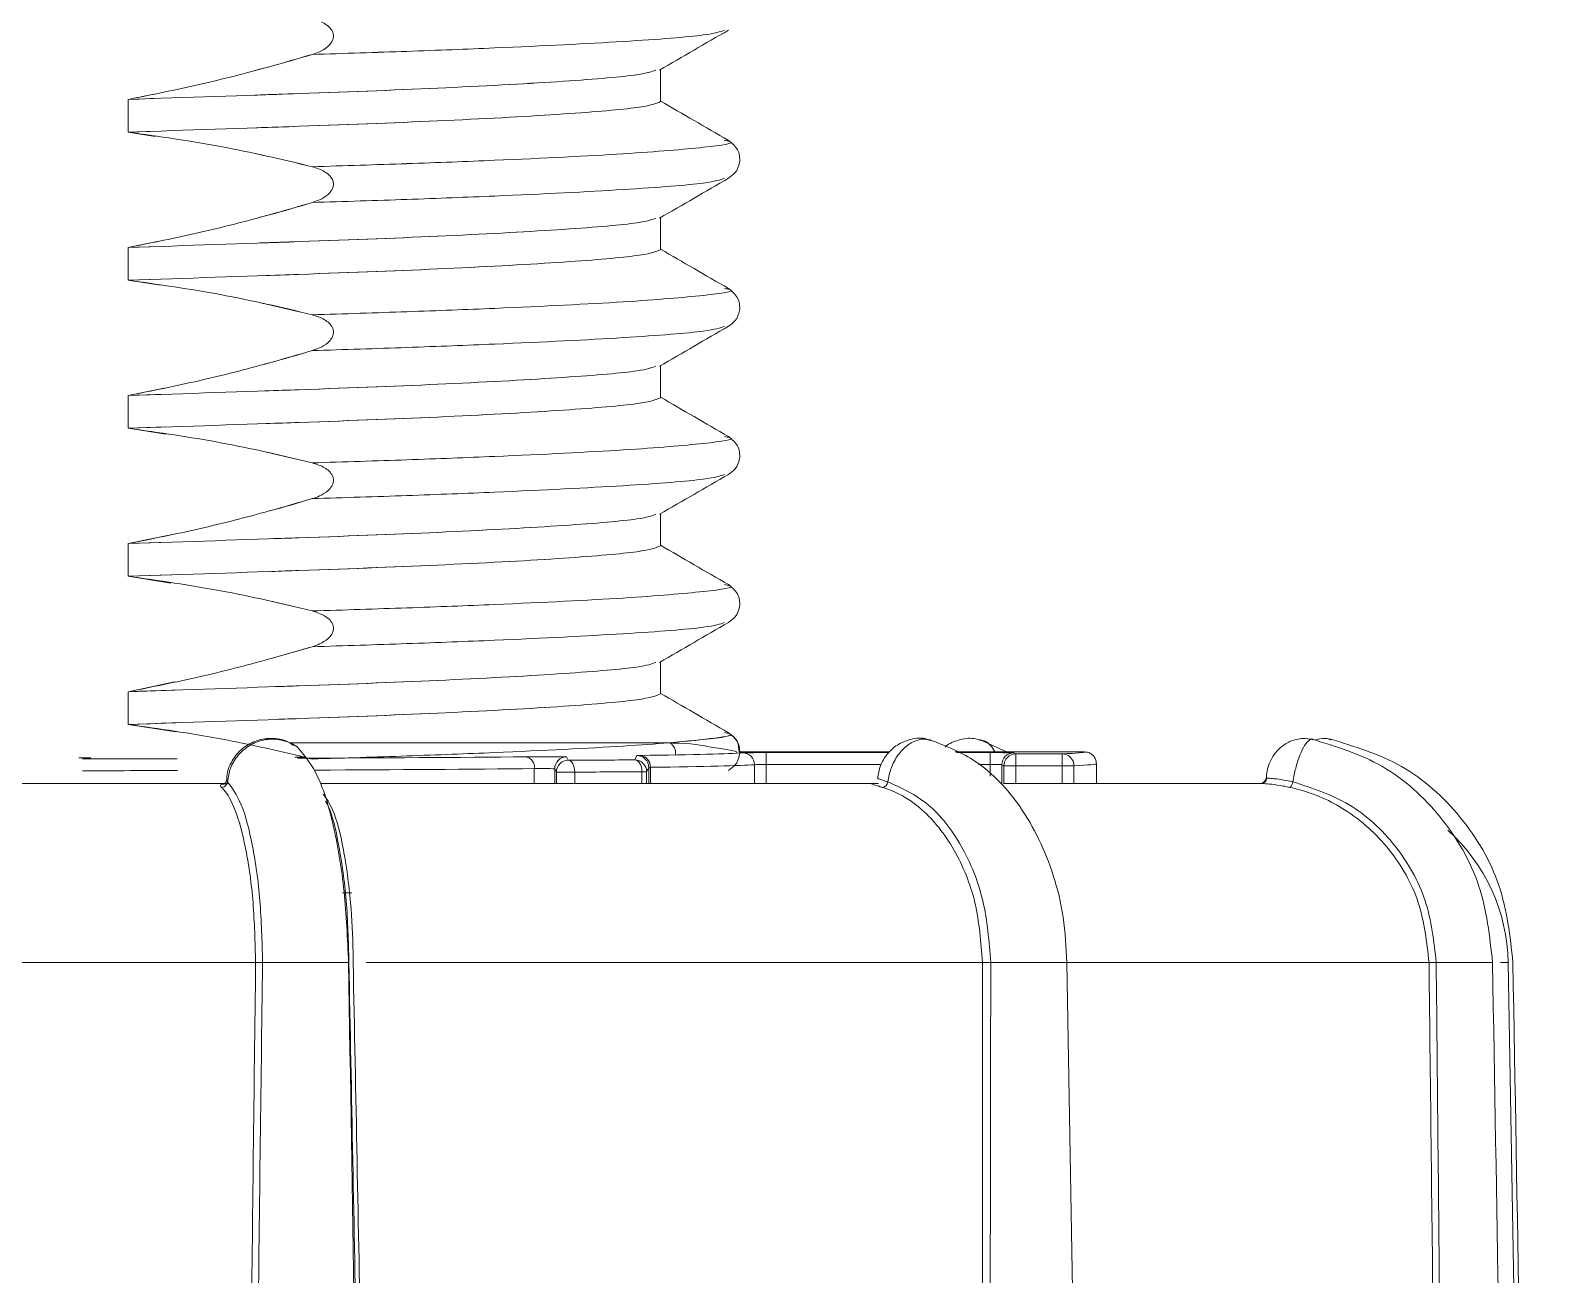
# Model space of a CAD drawing. Header units: inches. Extents: x 2.3 to 15.7, y 0.2 to 14.5.
# Drawn here: x 3.473 to 4.109, y 9.482 to 10.008 of the extents above; entities that cross this region are included whole.
import ezdxf

# ---------------------------------------------------------------- set-up
doc = ezdxf.new("R2010")
doc.units = ezdxf.units.IN
doc.header["$MEASUREMENT"] = 0
doc.layers.add('Object', color=4, linetype='Continuous')

msp = doc.modelspace()

# ---------------------------------------------------------------- linework, layer by layer
at = {"layer": 'Object', "color": 4, "linetype": 'Continuous', "lineweight": 15}
for p, q in [((3.738602, 9.977367), (3.738602, 9.990944)), ((3.738603, 9.977366), (3.738603, 9.990943)), ((3.524719, 9.980585), (3.513911, 9.978323)), ((3.51391, 9.978324), (3.51391, 9.96451)), ((3.513911, 9.978323), (3.524785, 9.978693)), ((3.513911, 9.964509), (3.513911, 9.978323)), ((3.513911, 9.978323), (3.513911, 9.964509)), ((3.513911, 9.964509), (3.525269, 9.964896)), ((3.513911, 9.964509), (3.525346, 9.96272)), ((3.738603, 9.914866), (3.738603, 9.928443)), ((3.738603, 9.914866), (3.738603, 9.928443)), ((3.526896, 9.918541), (3.513911, 9.915823)), ((3.513911, 9.915823), (3.526976, 9.916268)), ((3.513911, 9.902009), (3.513911, 9.915823)), ((3.513911, 9.915823), (3.513911, 9.902009)), ((3.513911, 9.902009), (3.52746, 9.90247)), ((3.513911, 9.902009), (3.527551, 9.899875)), ((3.738603, 9.852366), (3.738603, 9.865943)), ((3.738603, 9.852366), (3.738603, 9.865943)), ((3.529074, 9.856496), (3.513911, 9.853323)), ((3.513911, 9.853323), (3.529167, 9.853842)), ((3.513911, 9.839509), (3.513911, 9.853323)), ((3.513911, 9.853323), (3.513911, 9.839509)), ((3.513911, 9.839509), (3.529651, 9.840045)), ((3.513911, 9.839509), (3.529757, 9.83703)), ((3.572552, 9.829358), (3.591545, 9.824885)), ((3.738603, 9.789866), (3.738603, 9.803443)), ((3.738603, 9.789866), (3.738603, 9.803443)), ((3.531251, 9.794452), (3.513911, 9.790823)), ((3.513911, 9.790823), (3.531358, 9.791417)), ((3.513911, 9.777009), (3.513911, 9.790823)), ((3.513911, 9.790823), (3.513911, 9.777009)), ((3.513911, 9.777009), (3.531842, 9.777619)), ((3.513911, 9.777009), (3.531963, 9.774185)), ((3.574764, 9.766337), (3.591545, 9.762385)), ((3.591545, 9.747293), (3.575593, 9.742723)), ((3.738603, 9.727366), (3.738603, 9.740943)), ((3.738603, 9.727366), (3.738603, 9.740943)), ((3.533429, 9.732408), (3.513911, 9.728323)), ((3.513911, 9.728323), (3.533549, 9.728992)), ((3.513911, 9.714509), (3.513911, 9.728323)), ((3.513911, 9.728323), (3.513911, 9.714509)), ((3.513911, 9.714509), (3.534033, 9.715194)), ((3.513911, 9.714509), (3.534168, 9.71134)), ((3.884633, 9.702894), (3.873224, 9.708152)), ((3.698951, 9.70077), (3.699656, 9.699361)), ((3.727742, 9.699535), (3.728649, 9.70135)), ((3.771767, 9.702894), (3.835371, 9.702894)), ((3.783227, 9.702588), (3.783227, 9.697589)), ((3.783227, 9.702588), (3.835032, 9.702588)), ((3.862982, 9.702894), (3.917603, 9.702894)), ((3.863616, 9.702588), (3.877689, 9.702588)), ((3.877689, 9.702588), (3.877689, 9.697589)), ((3.887688, 9.702503), (3.888564, 9.702065)), ((3.888564, 9.702065), (3.908208, 9.702065)), ((3.888564, 9.702065), (3.888564, 9.697065)), ((3.908208, 9.702065), (3.908208, 9.697065)), ((3.685325, 9.689548), (3.685325, 9.69583)), ((3.694656, 9.694361), (3.693951, 9.69577)), ((3.693951, 9.69577), (3.693951, 9.689548)), ((3.702409, 9.694361), (3.694656, 9.694361)), ((3.694656, 9.689548), (3.694656, 9.694361)), ((3.702409, 9.694361), (3.702409, 9.689548)), ((3.732742, 9.694535), (3.730785, 9.694535)), ((3.730785, 9.689548), (3.730785, 9.694535)), ((3.733649, 9.69635), (3.732742, 9.694535)), ((3.732742, 9.694535), (3.732742, 9.689548)), ((3.733649, 9.689548), (3.733649, 9.69635)), ((3.734321, 9.696394), (3.734321, 9.689548)), ((3.778268, 9.689548), (3.778268, 9.697512)), ((3.783227, 9.697589), (3.783227, 9.689548)), ((3.831798, 9.697589), (3.783227, 9.697589)), ((3.877689, 9.697589), (3.872872, 9.697589)), ((3.877689, 9.692652), (3.877689, 9.697589)), ((3.883564, 9.697065), (3.882689, 9.697503)), ((3.882689, 9.697503), (3.882689, 9.689548)), ((3.888564, 9.697065), (3.883564, 9.697065)), ((3.883564, 9.689548), (3.883564, 9.697065)), ((3.908208, 9.697065), (3.888564, 9.697065)), ((3.888564, 9.697065), (3.888564, 9.689548)), ((3.913111, 9.697065), (3.908208, 9.697065)), ((3.908208, 9.689548), (3.908208, 9.697065)), ((3.913111, 9.697065), (3.913111, 9.689548)), ((3.922603, 9.689548), (3.922603, 9.697894)), ((3.922603, 9.694761), (3.922603, 9.689548)), ((3.280701, 9.689548), (3.554631, 9.689548)), ((3.595284, 9.689548), (3.828538, 9.689548)), ((3.830245, 9.691764), (3.83035, 9.691697)), ((3.883343, 9.689548), (3.992148, 9.689548)), ((3.992148, 9.689548), (3.991751, 9.689548)), ((3.567689, 9.61402), (3.265233, 9.61402)), ((3.874555, 9.61402), (3.614404, 9.61402)), ((4.063, 9.61402), (3.910248, 9.61402)), ((4.096421, 9.61402), (4.093248, 9.61402)), ((4.107818, 8.961071), (4.096421, 9.61402))]:
    msp.add_line(p, q, dxfattribs=at)
at = {"layer": 'Object', "color": 4, "linetype": 'Continuous', "lineweight": 15, "flags": 128}
for points in [[(3.582038, 9.706759), (3.618702, 9.706759), (3.663453, 9.706759), (3.701974, 9.706759), (3.712076, 9.706759), (3.742662, 9.706759), (3.742663, 9.706759), (3.742663, 9.706759)], [(3.699656, 9.699361), (3.70019, 9.699258), (3.700705, 9.69897), (3.701179, 9.698506), (3.701596, 9.697884), (3.701938, 9.697127), (3.702194, 9.696266), (3.702353, 9.695332), (3.702409, 9.694361)], [(3.727742, 9.699535), (3.728333, 9.699433), (3.728901, 9.699145), (3.729426, 9.698681), (3.729886, 9.698059), (3.730265, 9.697302), (3.730547, 9.696441), (3.730723, 9.695507), (3.730785, 9.694535)], [(3.921082, 8.987216), (3.915813, 9.289083), (3.910141, 9.61402)]]:
    msp.add_lwpolyline(points, dxfattribs=at)
at = {"layer": 'Object', "color": 3}
msp.add_arc((1.824531, 10.516286), 1.674493, 322.541115, 358.90703, dxfattribs=at)
at = {"layer": 'Object', "color": 4, "linetype": 'Continuous', "lineweight": 15}
for centre, radius, start, end in [((3.739733, 9.70247), 0.005194, 352.327358, 55.667858), ((3.680845, 9.696395), 0.004516, 352.805203, 79.093892), ((3.698952, 9.69577), 0.005, 90.004281, 179.994038), ((3.699656, 9.69436), 0.005, 90.004281, 179.994038), ((3.727742, 9.694535), 0.005, 0.002618, 89.999063), ((3.728649, 9.69635), 0.005, 0.002618, 89.999063), ((3.729604, 9.696684), 0.004725, 356.4771, 85.294694), ((3.773281, 9.697526), 0.004986, 359.845161, 89.689077), ((3.887689, 9.697502), 0.005, 90.011782, 179.994941), ((3.888565, 9.697064), 0.005001, 90.014648, 179.992075), ((3.908149, 9.697103), 0.004962, 359.563225, 89.318405), ((3.553233, 9.690509), 0.002585, 271.079717, 355.443897), ((3.831892, 9.690489), 0.002606, 280.142543, 355.9166), ((3.991707, 9.692048), 0.0025, 270.060913, 356.232648), ((3.992121, 9.692012), 0.002464, 270.618955, 355.280832), ((4.002232, 9.690434), 0.003257, 309.594518, 357.705619), ((4.019563, 9.612678), 0.07687, 1, 48.057028), ((3.568102, 9.685712), 0.071694, 269.669771, 272.011186), ((3.874211, 9.780054), 0.166034, 270.118641, 271.30899)]:
    msp.add_arc(centre, radius, start, end, dxfattribs=at)
for centre, major_axis, ratio, start_param, end_param in [((3.432603, 9.702894), (0.295, 0), 0.0087269, 4.9189393, 4.9362889), ((3.432603, 9.702894), (0.3435, 0), 0.0087269, 4.8938255, 5.0137648), ((3.432603, 9.702894), (0.295, 0), 0.0087269, 5.2521333, 5.2693165), ((3.432603, 9.702894), (0.3435, 0), 0.0087269, 5.1733272, 5.5236738), ((3.688951, 9.70077), (0.01, 0), 0.0087269, 0.0043633, 2.3820812), ((3.432603, 9.702894), (0.485, 0), 0.0087269, 5.2955015, 5.3666012), ((3.738649, 9.70135), (0.01, 0), 0.0087269, 2.6174657, 3.1372293), ((3.432603, 9.702894), (0.3435, 0), 0.0087269, 5.7590584, 6.1555405), ((3.783227, 9.702501), (0.01, 0), 0.0087269, 1.5707963, 3.0139479), ((3.877689, 9.702501), (0.01, 0), 0.0087269, 0.0174533, 1.5707963), ((3.432603, 9.702894), (0.485, 0), 0.0087269, 6.0860343, 6.2832753), ((3.432603, 9.697894), (0.3485, 0), 0.0086017, 4.8912221, 5.0098351), ((3.432603, 9.697894), (0.3485, 0), 0.0086017, 5.1899846, 5.5236738), ((3.688951, 9.69577), (0.005, 0), 0.0174537, 0.0043633, 2.3820812), ((3.432603, 9.697894), (0.49, 0), 0.0086378, 5.2955015, 5.3666012), ((3.738649, 9.69635), (0.005, 0), 0.0174537, 2.6174657, 3.1372293), ((3.432603, 9.697894), (0.3485, 0), 0.0086017, 5.7590584, 6.1555405), ((3.783227, 9.697501), (0.005, 0), 0.0174537, 1.5707963, 3.0139479), ((3.877689, 9.697501), (0.005, 0), 0.0174537, 0.0174533, 1.5707963), ((3.432603, 9.697894), (0.49, 0), 0.0086378, 6.0860343, 6.2831853), ((3.432603, 9.647894), (0.55, 0), 0.0086475, 5.0299307, 5.0375159)]:
    msp.add_ellipse(centre, major_axis=major_axis, ratio=ratio, start_param=start_param, end_param=end_param, dxfattribs=at)
for points, knots in [([(3.591544, 10.012386), (3.593371, 10.011824), (3.595958, 10.011029), (3.598778, 10.00895), (3.600093, 10.007266), (3.600605, 10.005495), (3.600481, 10.003961), (3.599754, 10.00227), (3.59791, 10.000195), (3.594988, 9.998453), (3.592592, 9.997646), (3.591544, 9.997294)], [0, 0, 0, 0, 0.2273193, 0.3218047, 0.4171655, 0.4780342, 0.5390802, 0.5981267, 0.6963129, 0.867201, 1, 1, 1, 1]), ([(3.591545, 10.012385), (3.593372, 10.011823), (3.595959, 10.011028), (3.598779, 10.008949), (3.600094, 10.007265), (3.600606, 10.005494), (3.600482, 10.003961), (3.599755, 10.002269), (3.597911, 10.000194), (3.594989, 9.998452), (3.592593, 9.997646), (3.591545, 9.997293)], [0, 0, 0, 0, 0.2273183, 0.3218091, 0.41716, 0.4780342, 0.5390743, 0.5981259, 0.6963136, 0.8672016, 1, 1, 1, 1]), ([(3.765606, 10.007511), (3.763738, 10.006855), (3.759485, 10.005363), (3.725857, 10.002764), (3.679515, 10.000415), (3.632685, 9.998596), (3.605128, 9.997724), (3.591544, 9.997294)], [0, 0, 0, 0, 0.2027508, 0.4617392, 0.7207278, 0.862334, 1, 1, 1, 1]), ([(3.591545, 9.997293), (3.605129, 9.997723), (3.632686, 9.998595), (3.679516, 10.000415), (3.725858, 10.002763), (3.759486, 10.005363), (3.763739, 10.006855), (3.765607, 10.00751)], [0, 0, 0, 0, 0.137666, 0.2792722, 0.5382608, 0.7972493, 1, 1, 1, 1]), ([(3.738174, 9.990697), (3.743029, 9.993504), (3.752739, 9.999117), (3.762449, 10.00473), (3.767304, 10.007536)], [0, 0, 0, 0, 0.49997751, 1, 1, 1, 1]), ([(3.738175, 9.990696), (3.74303, 9.993503), (3.75274, 9.999116), (3.76245, 10.004729), (3.767305, 10.007536)], [0, 0, 0, 0, 0.4999798, 1, 1, 1, 1]), ([(3.591544, 9.997294), (3.585533, 9.995545), (3.569741, 9.990952), (3.543914, 9.984321), (3.523917, 9.980324), (3.51391, 9.978324)], [0, 0, 0, 0, 0.2349028, 0.6171223, 1, 1, 1, 1]), ([(3.591545, 9.997293), (3.585545, 9.995502), (3.577372, 9.993062), (3.569098, 9.990995), (3.566899, 9.990445)], [0, 0, 0, 0, 0.7341372, 1, 1, 1, 1]), ([(3.736554, 9.990679), (3.734869, 9.990035), (3.730995, 9.988553), (3.700376, 9.985972), (3.651229, 9.983216), (3.587835, 9.980787), (3.538547, 9.979145), (3.51391, 9.978324)], [0, 0, 0, 0, 0.1639951, 0.3771491, 0.5903029, 0.7952029, 1, 1, 1, 1]), ([(3.56726, 9.980139), (3.573553, 9.980351), (3.604135, 9.981383), (3.650881, 9.983213), (3.700472, 9.985972), (3.730978, 9.988552), (3.734865, 9.990034), (3.736555, 9.990678)], [0, 0, 0, 0, 0.0625786, 0.304124, 0.5553994, 0.8066751, 1, 1, 1, 1]), ([(3.738602, 9.977367), (3.736637, 9.97656), (3.732637, 9.974916), (3.70052, 9.97216), (3.651192, 9.969401), (3.587844, 9.966973), (3.53855, 9.965331), (3.51391, 9.96451)], [0, 0, 0, 0, 0.1975998, 0.4021857, 0.6067714, 0.8034351, 1, 1, 1, 1]), ([(3.738603, 9.977366), (3.736638, 9.976559), (3.732638, 9.974916), (3.700521, 9.972159), (3.651193, 9.969401), (3.587845, 9.966972), (3.538551, 9.96533), (3.513911, 9.964509)], [0, 0, 0, 0, 0.1975998, 0.4021857, 0.6067714, 0.8034351, 1, 1, 1, 1]), ([(3.567745, 9.966342), (3.573873, 9.966548), (3.604286, 9.967574), (3.650837, 9.969399), (3.700617, 9.972159), (3.732615, 9.974916), (3.73663, 9.976559), (3.738603, 9.977366)], [0, 0, 0, 0, 0.0581773, 0.2887153, 0.5285398, 0.7683647, 1, 1, 1, 1]), ([(3.767314, 9.961006), (3.762458, 9.963813), (3.752887, 9.969345), (3.743317, 9.974878), (3.738602, 9.977604)], [0, 0, 0, 0, 0.5073275, 1, 1, 1, 1]), ([(3.767315, 9.961005), (3.762459, 9.963812), (3.752889, 9.969344), (3.743318, 9.974877), (3.738603, 9.977603)], [0, 0, 0, 0, 0.5073317, 1, 1, 1, 1]), ([(3.767315, 9.961005), (3.762459, 9.963812), (3.752889, 9.969344), (3.743318, 9.974877), (3.738603, 9.977603)], [0, 0, 0, 0, 0.5073319, 1, 1, 1, 1]), ([(3.51391, 9.96451), (3.52693, 9.96266), (3.546484, 9.959882), (3.572292, 9.95453), (3.585125, 9.951434), (3.591544, 9.949886)], [0, 0, 0, 0, 0.498967, 0.7493785, 1, 1, 1, 1]), ([(3.513911, 9.964509), (3.526931, 9.962659), (3.546485, 9.959881), (3.572293, 9.954529), (3.585126, 9.951433), (3.591545, 9.949885)], [0, 0, 0, 0, 0.498967, 0.7493785, 1, 1, 1, 1]), ([(3.591545, 9.949885), (3.605135, 9.950315), (3.632705, 9.951187), (3.679409, 9.953007), (3.726647, 9.955354), (3.758851, 9.958126), (3.771394, 9.959899), (3.766418, 9.960876), (3.765634, 9.961031)], [0, 0, 0, 0, 0.1258153, 0.2552317, 0.4919257, 0.7286197, 0.957234, 1, 1, 1, 1]), ([(3.765634, 9.96103), (3.766418, 9.960876), (3.771394, 9.959899), (3.758851, 9.958126), (3.726647, 9.955355), (3.679409, 9.953006), (3.632705, 9.951187), (3.605135, 9.950315), (3.591545, 9.949885)], [0, 0, 0, 0, 0.042766, 0.2713804, 0.5080743, 0.7447683, 0.8741847, 1, 1, 1, 1]), ([(3.767314, 9.945041), (3.768301, 9.945741), (3.770418, 9.947243), (3.7725, 9.951771), (3.771577, 9.957607), (3.768757, 9.959855), (3.767316, 9.961005)], [0, 0, 0, 0, 0.21116185, 0.45282188, 0.72025096, 1, 1, 1, 1]), ([(3.767314, 9.945041), (3.768301, 9.945741), (3.770418, 9.947243), (3.7725, 9.951771), (3.771577, 9.957607), (3.768757, 9.959855), (3.767316, 9.961004)], [0, 0, 0, 0, 0.2111633, 0.4528235, 0.7202529, 1, 1, 1, 1]), ([(3.568133, 9.955276), (3.56951, 9.954996), (3.577359, 9.953403), (3.585134, 9.951475), (3.591545, 9.949885)], [0, 0, 0, 0, 0.1754973, 1, 1, 1, 1]), ([(3.591545, 9.949885), (3.593372, 9.949323), (3.595959, 9.948528), (3.598779, 9.946449), (3.600094, 9.944765), (3.600606, 9.942994), (3.600482, 9.941461), (3.599755, 9.939769), (3.597911, 9.937695), (3.594989, 9.935952), (3.592593, 9.935146), (3.591545, 9.934793)], [0, 0, 0, 0, 0.2273167, 0.3218077, 0.4171588, 0.478033, 0.5390733, 0.598125, 0.6963129, 0.8672013, 1, 1, 1, 1]), ([(3.591545, 9.949885), (3.593372, 9.949323), (3.595959, 9.948528), (3.598779, 9.946449), (3.600094, 9.944765), (3.600606, 9.942994), (3.600482, 9.94146), (3.599755, 9.939769), (3.597911, 9.937694), (3.594989, 9.935952), (3.592593, 9.935146), (3.591545, 9.934793)], [0, 0, 0, 0, 0.2273193, 0.3218047, 0.4171655, 0.4780342, 0.5390802, 0.5981267, 0.6963129, 0.867201, 1, 1, 1, 1]), ([(3.591545, 9.934793), (3.605129, 9.935223), (3.632686, 9.936095), (3.679516, 9.937915), (3.725858, 9.940263), (3.759486, 9.942863), (3.763739, 9.944355), (3.765607, 9.94501)], [0, 0, 0, 0, 0.137666, 0.2792722, 0.5382608, 0.7972493, 1, 1, 1, 1]), ([(3.765607, 9.94501), (3.763739, 9.944355), (3.759486, 9.942862), (3.725858, 9.940262), (3.679516, 9.937915), (3.632686, 9.936095), (3.605129, 9.935223), (3.591545, 9.934793)], [0, 0, 0, 0, 0.2027508, 0.4617393, 0.7207278, 0.862334, 1, 1, 1, 1]), ([(3.738175, 9.928196), (3.74303, 9.931003), (3.75274, 9.936616), (3.76245, 9.942229), (3.767305, 9.945035)], [0, 0, 0, 0, 0.4999787, 1, 1, 1, 1]), ([(3.738175, 9.928196), (3.74303, 9.931003), (3.75274, 9.936616), (3.76245, 9.942229), (3.767305, 9.945035)], [0, 0, 0, 0, 0.4999819, 1, 1, 1, 1]), ([(3.591545, 9.934793), (3.585534, 9.933045), (3.569742, 9.928451), (3.543915, 9.921821), (3.523918, 9.917823), (3.513911, 9.915823)], [0, 0, 0, 0, 0.2349036, 0.6171219, 1, 1, 1, 1]), ([(3.591545, 9.934793), (3.585546, 9.932996), (3.578092, 9.930762), (3.570547, 9.928868), (3.569073, 9.928498)], [0, 0, 0, 0, 0.8047029, 1, 1, 1, 1]), ([(3.736555, 9.928178), (3.73487, 9.927534), (3.730996, 9.926052), (3.700377, 9.923471), (3.65123, 9.920716), (3.587836, 9.918286), (3.538548, 9.916644), (3.513911, 9.915823)], [0, 0, 0, 0, 0.1639951, 0.3771491, 0.5903029, 0.7952029, 1, 1, 1, 1]), ([(3.569451, 9.917714), (3.575, 9.917901), (3.604812, 9.918908), (3.650856, 9.920713), (3.700479, 9.923472), (3.730977, 9.926052), (3.734864, 9.927534), (3.736555, 9.928178)], [0, 0, 0, 0, 0.0556422, 0.2989749, 0.5521096, 0.8052446, 1, 1, 1, 1]), ([(3.738603, 9.914866), (3.736638, 9.914059), (3.732638, 9.912416), (3.700521, 9.909658), (3.651193, 9.906901), (3.587845, 9.904472), (3.538551, 9.90283), (3.513911, 9.902009)], [0, 0, 0, 0, 0.1975998, 0.4021857, 0.6067714, 0.8034351, 1, 1, 1, 1]), ([(3.569936, 9.903916), (3.57532, 9.904098), (3.604963, 9.905099), (3.650812, 9.906899), (3.700624, 9.909659), (3.732614, 9.912416), (3.73663, 9.914059), (3.738603, 9.914866)], [0, 0, 0, 0, 0.0515281, 0.2836936, 0.5252113, 0.7667293, 1, 1, 1, 1]), ([(3.767315, 9.898505), (3.762459, 9.901312), (3.752888, 9.906844), (3.743318, 9.912377), (3.738603, 9.915103)], [0, 0, 0, 0, 0.5073295, 1, 1, 1, 1]), ([(3.767315, 9.898505), (3.762459, 9.901312), (3.752889, 9.906844), (3.743318, 9.912377), (3.738603, 9.915103)], [0, 0, 0, 0, 0.5073296, 1, 1, 1, 1]), ([(3.513911, 9.902009), (3.526931, 9.900159), (3.546485, 9.897381), (3.572293, 9.892029), (3.585126, 9.888933), (3.591545, 9.887385)], [0, 0, 0, 0, 0.4989663, 0.7493785, 1, 1, 1, 1]), ([(3.591545, 9.887385), (3.605135, 9.887815), (3.632705, 9.888687), (3.679409, 9.890507), (3.726647, 9.892854), (3.758851, 9.895626), (3.771394, 9.897399), (3.766418, 9.898376), (3.765634, 9.89853)], [0, 0, 0, 0, 0.1258153, 0.2552317, 0.4919257, 0.7286197, 0.957234, 1, 1, 1, 1]), ([(3.765634, 9.89853), (3.766418, 9.898376), (3.771394, 9.897399), (3.758851, 9.895626), (3.726647, 9.892854), (3.679409, 9.890506), (3.632705, 9.888687), (3.605135, 9.887815), (3.591545, 9.887385)], [0, 0, 0, 0, 0.042766, 0.2713804, 0.5080743, 0.7447684, 0.8741847, 1, 1, 1, 1]), ([(3.767314, 9.882541), (3.768301, 9.883241), (3.770418, 9.884743), (3.7725, 9.889271), (3.771577, 9.895107), (3.768757, 9.897355), (3.767316, 9.898504)], [0, 0, 0, 0, 0.2111622, 0.4528226, 0.720252, 1, 1, 1, 1]), ([(3.767314, 9.88254), (3.768301, 9.883241), (3.770418, 9.884743), (3.7725, 9.889271), (3.771577, 9.895107), (3.768757, 9.897355), (3.767316, 9.898504)], [0, 0, 0, 0, 0.2111633, 0.4528235, 0.7202529, 1, 1, 1, 1]), ([(3.570343, 9.892322), (3.570983, 9.892191), (3.578093, 9.890738), (3.585136, 9.888982), (3.591545, 9.887385)], [0, 0, 0, 0, 0.0900638, 1, 1, 1, 1]), ([(3.591545, 9.887385), (3.593372, 9.886823), (3.595959, 9.886028), (3.598779, 9.883949), (3.600094, 9.882265), (3.600606, 9.880494), (3.600482, 9.878961), (3.599755, 9.877269), (3.597911, 9.875195), (3.594989, 9.873452), (3.592593, 9.872646), (3.591545, 9.872293)], [0, 0, 0, 0, 0.2273166, 0.3218075, 0.4171634, 0.4780376, 0.5390778, 0.5981241, 0.696312, 0.8672034, 1, 1, 1, 1]), ([(3.591545, 9.887385), (3.593372, 9.886823), (3.595959, 9.886028), (3.598779, 9.883949), (3.600094, 9.882265), (3.600606, 9.880494), (3.600482, 9.87896), (3.599755, 9.87727), (3.597911, 9.875195), (3.594989, 9.873452), (3.592593, 9.872646), (3.591545, 9.872293)], [0, 0, 0, 0, 0.22732015, 0.32180582, 0.41715749, 0.47803777, 0.5390723, 0.59811897, 0.69630555, 0.8672005, 1, 1, 1, 1]), ([(3.591545, 9.872293), (3.605129, 9.872723), (3.632686, 9.873595), (3.679516, 9.875415), (3.725858, 9.877763), (3.759486, 9.880363), (3.763739, 9.881855), (3.765607, 9.88251)], [0, 0, 0, 0, 0.13766604, 0.27927224, 0.53826074, 0.79724925, 1, 1, 1, 1]), ([(3.765607, 9.88251), (3.763739, 9.881855), (3.759486, 9.880362), (3.725858, 9.877763), (3.679516, 9.875415), (3.632686, 9.873595), (3.605129, 9.872723), (3.591545, 9.872293)], [0, 0, 0, 0, 0.2027508, 0.4617392, 0.7207278, 0.862334, 1, 1, 1, 1]), ([(3.738175, 9.865696), (3.74303, 9.868503), (3.75274, 9.874116), (3.76245, 9.879729), (3.767305, 9.882535)], [0, 0, 0, 0, 0.4999787, 1, 1, 1, 1]), ([(3.738175, 9.865696), (3.74303, 9.868503), (3.75274, 9.874116), (3.76245, 9.879729), (3.767305, 9.882535)], [0, 0, 0, 0, 0.49997751, 1, 1, 1, 1]), ([(3.591545, 9.872293), (3.585534, 9.870545), (3.569742, 9.865951), (3.543916, 9.85932), (3.523918, 9.855323), (3.513911, 9.853323)], [0, 0, 0, 0, 0.2349028, 0.6171223, 1, 1, 1, 1]), ([(3.591545, 9.872293), (3.585549, 9.870488), (3.578813, 9.86846), (3.571995, 9.866739), (3.571247, 9.86655)], [0, 0, 0, 0, 0.8902786, 1, 1, 1, 1]), ([(3.736555, 9.865678), (3.73487, 9.865034), (3.730996, 9.863552), (3.700377, 9.860971), (3.65123, 9.858215), (3.587836, 9.855786), (3.538548, 9.854144), (3.513911, 9.853323)], [0, 0, 0, 0, 0.1639951, 0.3771491, 0.5903029, 0.7952029, 1, 1, 1, 1]), ([(3.571642, 9.855288), (3.576448, 9.855451), (3.60549, 9.856432), (3.650831, 9.858213), (3.700486, 9.860972), (3.730976, 9.863552), (3.734864, 9.865034), (3.736555, 9.865679)], [0, 0, 0, 0, 0.0486024, 0.2937491, 0.5487708, 0.8037928, 1, 1, 1, 1]), ([(3.738603, 9.852366), (3.736638, 9.851559), (3.732638, 9.849915), (3.700521, 9.847159), (3.651193, 9.844401), (3.587845, 9.841972), (3.538551, 9.84033), (3.513911, 9.839509)], [0, 0, 0, 0, 0.1975998, 0.4021857, 0.6067714, 0.8034351, 1, 1, 1, 1]), ([(3.572127, 9.841491), (3.576768, 9.841648), (3.605642, 9.842623), (3.650786, 9.844399), (3.700631, 9.847159), (3.732612, 9.849915), (3.736629, 9.851559), (3.738603, 9.852366)], [0, 0, 0, 0, 0.0447847, 0.2786008, 0.5218357, 0.7650708, 1, 1, 1, 1]), ([(3.767315, 9.836005), (3.762459, 9.838812), (3.752888, 9.844344), (3.743318, 9.849877), (3.738603, 9.852603)], [0, 0, 0, 0, 0.5073295, 1, 1, 1, 1]), ([(3.767315, 9.836005), (3.762459, 9.838812), (3.752888, 9.844344), (3.743318, 9.849877), (3.738603, 9.852603)], [0, 0, 0, 0, 0.5073275, 1, 1, 1, 1]), ([(3.513911, 9.839509), (3.526931, 9.837659), (3.546485, 9.834881), (3.572293, 9.829529), (3.585126, 9.826433), (3.591545, 9.824885)], [0, 0, 0, 0, 0.498967, 0.7493785, 1, 1, 1, 1]), ([(3.591545, 9.824885), (3.605135, 9.825315), (3.632705, 9.826187), (3.679409, 9.828007), (3.726647, 9.830354), (3.758851, 9.833126), (3.771394, 9.834899), (3.766418, 9.835876), (3.765634, 9.83603)], [0, 0, 0, 0, 0.1258153, 0.2552316, 0.4919256, 0.7286197, 0.957234, 1, 1, 1, 1]), ([(3.765634, 9.83603), (3.766418, 9.835876), (3.771394, 9.834899), (3.758851, 9.833126), (3.726647, 9.830354), (3.679409, 9.828007), (3.632705, 9.826187), (3.605135, 9.825315), (3.591545, 9.824885)], [0, 0, 0, 0, 0.042766, 0.2713804, 0.5080744, 0.7447683, 0.8741847, 1, 1, 1, 1]), ([(3.767314, 9.820041), (3.768301, 9.820741), (3.770418, 9.822243), (3.7725, 9.826771), (3.771577, 9.832607), (3.768757, 9.834855), (3.767316, 9.836005)], [0, 0, 0, 0, 0.21116172, 0.4528216, 0.72025261, 1, 1, 1, 1]), ([(3.767314, 9.820041), (3.768301, 9.820741), (3.770418, 9.822243), (3.7725, 9.826771), (3.771577, 9.832607), (3.768757, 9.834855), (3.767316, 9.836005)], [0, 0, 0, 0, 0.21116048, 0.45282031, 0.72025338, 1, 1, 1, 1]), ([(3.591545, 9.824885), (3.593372, 9.824323), (3.595959, 9.823528), (3.598779, 9.821449), (3.600094, 9.819765), (3.600606, 9.817994), (3.600482, 9.816461), (3.599755, 9.81477), (3.597911, 9.812694), (3.594989, 9.810952), (3.592593, 9.810146), (3.591545, 9.809793)], [0, 0, 0, 0, 0.2273187, 0.3218062, 0.417162, 0.4780362, 0.5390764, 0.5981227, 0.6963151, 0.8672034, 1, 1, 1, 1]), ([(3.591545, 9.824885), (3.593372, 9.824323), (3.595959, 9.823528), (3.598779, 9.821449), (3.600094, 9.819765), (3.600606, 9.817994), (3.600482, 9.81646), (3.599755, 9.814769), (3.597911, 9.812694), (3.594989, 9.810952), (3.592593, 9.810145), (3.591545, 9.809793)], [0, 0, 0, 0, 0.2273184, 0.3218105, 0.4171615, 0.47803, 0.5390758, 0.598122, 0.6963078, 0.8672015, 1, 1, 1, 1]), ([(3.591545, 9.809793), (3.605129, 9.810223), (3.632686, 9.811095), (3.679516, 9.812915), (3.725858, 9.815263), (3.759486, 9.817862), (3.763739, 9.819355), (3.765607, 9.82001)], [0, 0, 0, 0, 0.137666, 0.2792722, 0.5382607, 0.7972492, 1, 1, 1, 1]), ([(3.765607, 9.82001), (3.763739, 9.819355), (3.759486, 9.817863), (3.725858, 9.815262), (3.679516, 9.812915), (3.632686, 9.811095), (3.605129, 9.810223), (3.591545, 9.809793)], [0, 0, 0, 0, 0.2027508, 0.4617392, 0.7207277, 0.862334, 1, 1, 1, 1]), ([(3.738175, 9.803196), (3.74303, 9.806003), (3.75274, 9.811616), (3.76245, 9.817229), (3.767305, 9.820036)], [0, 0, 0, 0, 0.4999787, 1, 1, 1, 1]), ([(3.738175, 9.803196), (3.74303, 9.806003), (3.75274, 9.811616), (3.76245, 9.817229), (3.767305, 9.820035)], [0, 0, 0, 0, 0.4999819, 1, 1, 1, 1]), ([(3.591545, 9.809793), (3.585534, 9.808044), (3.569742, 9.803451), (3.543915, 9.796821), (3.523918, 9.792823), (3.513911, 9.790823)], [0, 0, 0, 0, 0.2349028, 0.6171215, 1, 1, 1, 1]), ([(3.591545, 9.809793), (3.585551, 9.807979), (3.579534, 9.806158), (3.573444, 9.804609), (3.573421, 9.804603)], [0, 0, 0, 0, 0.9962149, 1, 1, 1, 1]), ([(3.736555, 9.803178), (3.73487, 9.802534), (3.730996, 9.801052), (3.700377, 9.798471), (3.65123, 9.795715), (3.587836, 9.793286), (3.538548, 9.791644), (3.513911, 9.790823)], [0, 0, 0, 0, 0.1639951, 0.3771491, 0.5903029, 0.7952029, 1, 1, 1, 1]), ([(3.573833, 9.792863), (3.577897, 9.793), (3.606169, 9.793956), (3.650803, 9.795713), (3.700493, 9.798472), (3.730974, 9.801052), (3.734864, 9.802534), (3.736555, 9.803178)], [0, 0, 0, 0, 0.0414571, 0.2884449, 0.5453819, 0.8023193, 1, 1, 1, 1]), ([(3.738603, 9.789866), (3.736638, 9.789059), (3.732638, 9.787416), (3.700521, 9.784659), (3.651193, 9.781901), (3.587845, 9.779472), (3.538551, 9.77783), (3.513911, 9.777009)], [0, 0, 0, 0, 0.1975998, 0.4021857, 0.6067714, 0.8034351, 1, 1, 1, 1]), ([(3.574318, 9.779065), (3.578217, 9.779197), (3.606321, 9.780148), (3.650758, 9.781899), (3.700639, 9.784659), (3.73261, 9.787416), (3.736628, 9.789059), (3.738603, 9.789866)], [0, 0, 0, 0, 0.0379445, 0.273435, 0.5184116, 0.7633885, 1, 1, 1, 1]), ([(3.767315, 9.773505), (3.762459, 9.776312), (3.752889, 9.781844), (3.743318, 9.787377), (3.738603, 9.790103)], [0, 0, 0, 0, 0.5073306, 1, 1, 1, 1]), ([(3.767315, 9.773505), (3.762459, 9.776312), (3.752889, 9.781844), (3.743318, 9.787377), (3.738603, 9.790103)], [0, 0, 0, 0, 0.5073319, 1, 1, 1, 1]), ([(3.513911, 9.777009), (3.526931, 9.775159), (3.546485, 9.772381), (3.572293, 9.767029), (3.585126, 9.763933), (3.591545, 9.762385)], [0, 0, 0, 0, 0.498967, 0.7493785, 1, 1, 1, 1]), ([(3.591545, 9.762385), (3.605135, 9.762815), (3.632705, 9.763687), (3.679409, 9.765507), (3.726647, 9.767854), (3.758851, 9.770626), (3.771394, 9.772399), (3.766418, 9.773376), (3.765634, 9.773531)], [0, 0, 0, 0, 0.1258153, 0.2552316, 0.4919257, 0.7286196, 0.957234, 1, 1, 1, 1]), ([(3.765634, 9.77353), (3.766418, 9.773376), (3.771394, 9.772399), (3.758851, 9.770625), (3.726647, 9.767855), (3.679409, 9.765506), (3.632705, 9.763687), (3.605135, 9.762815), (3.591545, 9.762385)], [0, 0, 0, 0, 0.042766, 0.2713804, 0.5080743, 0.7447683, 0.8741847, 1, 1, 1, 1]), ([(3.767314, 9.757541), (3.768301, 9.758241), (3.770418, 9.759743), (3.7725, 9.764271), (3.771577, 9.770108), (3.768757, 9.772355), (3.767316, 9.773505)], [0, 0, 0, 0, 0.21116172, 0.4528216, 0.72025261, 1, 1, 1, 1]), ([(3.767314, 9.757541), (3.768301, 9.758241), (3.770418, 9.759743), (3.7725, 9.764271), (3.771577, 9.770107), (3.768757, 9.772355), (3.767316, 9.773504)], [0, 0, 0, 0, 0.2111633, 0.4528235, 0.7202529, 1, 1, 1, 1]), ([(3.591545, 9.762385), (3.593372, 9.761823), (3.595959, 9.761028), (3.598779, 9.758949), (3.600094, 9.757265), (3.600606, 9.755494), (3.600482, 9.753961), (3.599755, 9.752269), (3.597911, 9.750195), (3.594989, 9.748452), (3.592593, 9.747646), (3.591545, 9.747293)], [0, 0, 0, 0, 0.2273183, 0.3218091, 0.41716, 0.4780342, 0.5390743, 0.5981259, 0.6963136, 0.8672016, 1, 1, 1, 1]), ([(3.591545, 9.762385), (3.593372, 9.761823), (3.595959, 9.761028), (3.598779, 9.758949), (3.600094, 9.757265), (3.600606, 9.755494), (3.600482, 9.75396), (3.599755, 9.752269), (3.597911, 9.750194), (3.594989, 9.748452), (3.592593, 9.747646), (3.591545, 9.747293)], [0, 0, 0, 0, 0.2273191, 0.3218043, 0.4171556, 0.4780356, 0.5390698, 0.5981271, 0.6963132, 0.8672011, 1, 1, 1, 1]), ([(3.591545, 9.747293), (3.605129, 9.747723), (3.632686, 9.748595), (3.679516, 9.750415), (3.725858, 9.752763), (3.759486, 9.755363), (3.763739, 9.756855), (3.765607, 9.75751)], [0, 0, 0, 0, 0.137666, 0.2792722, 0.5382608, 0.7972493, 1, 1, 1, 1]), ([(3.765607, 9.75751), (3.763739, 9.756855), (3.759486, 9.755362), (3.725858, 9.752763), (3.679516, 9.750415), (3.632686, 9.748595), (3.605129, 9.747723), (3.591545, 9.747293)], [0, 0, 0, 0, 0.2027508, 0.4617392, 0.7207278, 0.862334, 1, 1, 1, 1]), ([(3.738175, 9.740696), (3.74303, 9.743503), (3.75274, 9.749116), (3.76245, 9.754729), (3.767305, 9.757536)], [0, 0, 0, 0, 0.4999798, 1, 1, 1, 1]), ([(3.738175, 9.740696), (3.74303, 9.743503), (3.75274, 9.749116), (3.76245, 9.754729), (3.767305, 9.757535)], [0, 0, 0, 0, 0.4999819, 1, 1, 1, 1]), ([(3.591545, 9.747293), (3.585534, 9.745545), (3.569742, 9.740951), (3.543915, 9.73432), (3.523918, 9.730323), (3.513911, 9.728323)], [0, 0, 0, 0, 0.2349026, 0.6171219, 1, 1, 1, 1]), ([(3.736555, 9.740678), (3.73487, 9.740034), (3.730996, 9.738552), (3.700377, 9.735971), (3.65123, 9.733215), (3.587836, 9.730786), (3.538548, 9.729144), (3.513911, 9.728323)], [0, 0, 0, 0, 0.1639951, 0.3771491, 0.5903029, 0.7952029, 1, 1, 1, 1]), ([(3.576024, 9.730437), (3.579348, 9.73055), (3.60685, 9.731481), (3.650774, 9.733213), (3.700501, 9.735972), (3.730973, 9.738552), (3.734863, 9.740034), (3.736555, 9.740678)], [0, 0, 0, 0, 0.0342035, 0.2830603, 0.5419417, 0.8008233, 1, 1, 1, 1]), ([(3.738603, 9.727366), (3.736638, 9.726559), (3.732638, 9.724916), (3.700521, 9.722158), (3.651193, 9.719401), (3.587845, 9.716972), (3.538551, 9.71533), (3.513911, 9.714509)], [0, 0, 0, 0, 0.1975998, 0.4021857, 0.6067714, 0.8034351, 1, 1, 1, 1]), ([(3.576509, 9.71664), (3.579669, 9.716747), (3.607001, 9.717672), (3.650729, 9.719398), (3.700647, 9.72216), (3.732608, 9.724916), (3.736628, 9.726559), (3.738603, 9.727366)], [0, 0, 0, 0, 0.0310056, 0.2681946, 0.5149381, 0.7616819, 1, 1, 1, 1]), ([(3.76731, 9.711008), (3.762454, 9.713815), (3.752885, 9.719346), (3.743316, 9.724878), (3.738603, 9.727603)], [0, 0, 0, 0, 0.507431, 1, 1, 1, 1]), ([(3.767315, 9.711005), (3.762459, 9.713812), (3.752889, 9.719344), (3.743318, 9.724877), (3.738603, 9.727603)], [0, 0, 0, 0, 0.5073296, 1, 1, 1, 1]), ([(3.513911, 9.714509), (3.526931, 9.712659), (3.546485, 9.709881), (3.572293, 9.704529), (3.585126, 9.701433), (3.591545, 9.699885)], [0, 0, 0, 0, 0.4989666, 0.7493786, 1, 1, 1, 1]), ([(3.58355, 9.705638), (3.583071, 9.706027), (3.580718, 9.707936), (3.5751, 9.70891), (3.568074, 9.708096), (3.561844, 9.704622), (3.557528, 9.69926), (3.555385, 9.694326), (3.555567, 9.691497), (3.555601, 9.690969)], [0, 0, 0, 0, 0.048225, 0.2367669, 0.4215419, 0.5999226, 0.7783388, 0.958643, 1, 1, 1, 1]), ([(3.586115, 9.704019), (3.586024, 9.704128), (3.584652, 9.70576), (3.580677, 9.707502), (3.575516, 9.708522), (3.570157, 9.707939), (3.564981, 9.705905), (3.56009, 9.701693), (3.556749, 9.696248), (3.556113, 9.692221), (3.55581, 9.690303)], [0, 0, 0, 0, 0.0106504, 0.1594005, 0.3086144, 0.4016231, 0.553054, 0.7061532, 0.8600843, 1, 1, 1, 1]), ([(3.765634, 9.71103), (3.766418, 9.710876), (3.771394, 9.709899), (3.758851, 9.708126), (3.726647, 9.705354), (3.679409, 9.703006), (3.632705, 9.701187), (3.605135, 9.700315), (3.591545, 9.699885)], [0, 0, 0, 0, 0.042766, 0.2713804, 0.5080743, 0.7447684, 0.8741847, 1, 1, 1, 1]), ([(3.742663, 9.706759), (3.749598, 9.707439), (3.763246, 9.708776), (3.770377, 9.710109), (3.766418, 9.710878), (3.765619, 9.711034)], [0, 0, 0, 0, 0.45189327, 0.88935285, 1, 1, 1, 1]), ([(3.742663, 9.706759), (3.742663, 9.706759), (3.743074, 9.706656), (3.750834, 9.706686), (3.762518, 9.7043), (3.770974, 9.703334), (3.770887, 9.702653), (3.770887, 9.702651)], [0, 0, 0, 0, 0.0000115, 0.024092, 0.4657869, 0.9984253, 1, 1, 1, 1]), ([(3.767314, 9.69504), (3.768301, 9.695741), (3.770418, 9.697243), (3.7725, 9.701771), (3.771577, 9.707607), (3.768757, 9.709855), (3.767316, 9.711004)], [0, 0, 0, 0, 0.2111633, 0.4528235, 0.7202529, 1, 1, 1, 1]), ([(3.771767, 9.702894), (3.771686, 9.704381), (3.771497, 9.707852), (3.768837, 9.709858), (3.767317, 9.711004)], [0, 0, 0, 0, 0.4283774, 1, 1, 1, 1]), ([(3.852769, 9.707693), (3.852215, 9.707922), (3.849526, 9.709033), (3.844333, 9.708519), (3.838512, 9.706161), (3.834129, 9.702141), (3.831144, 9.697223), (3.830575, 9.693509), (3.830299, 9.691708)], [0, 0, 0, 0, 0.0566572, 0.27481, 0.4670368, 0.6477512, 0.8292645, 1, 1, 1, 1]), ([(3.852786, 9.707671), (3.851918, 9.707952), (3.850163, 9.708521), (3.846697, 9.707899), (3.842679, 9.705918), (3.838674, 9.70169), (3.835717, 9.696249), (3.834886, 9.692221), (3.834491, 9.690303)], [0, 0, 0, 0, 0.1162733, 0.2351535, 0.4287152, 0.6244048, 0.82116, 1, 1, 1, 1]), ([(3.910141, 9.61402), (3.909802, 9.620432), (3.909139, 9.632984), (3.903563, 9.656078), (3.891996, 9.679954), (3.873397, 9.699713), (3.858966, 9.705418), (3.852206, 9.708091)], [0, 0, 0, 0, 0.1484068, 0.2904955, 0.5541522, 0.7911561, 1, 1, 1, 1]), ([(3.873745, 9.707724), (3.872811, 9.708039), (3.869768, 9.709064), (3.864536, 9.708106), (3.860353, 9.70652), (3.858884, 9.705015), (3.858788, 9.704917)], [0, 0, 0, 0, 0.1848421, 0.6021371, 0.9741264, 1, 1, 1, 1]), ([(3.873866, 9.70794), (3.873962, 9.707927), (3.875478, 9.707712), (3.877753, 9.706251), (3.879203, 9.703851), (3.879782, 9.702894)], [0, 0, 0, 0, 0.039078, 0.6168055, 1, 1, 1, 1]), ([(4.013944, 9.708049), (4.012581, 9.708311), (4.009333, 9.708935), (4.004486, 9.707588), (4.000368, 9.70503), (3.997518, 9.701907), (3.995645, 9.69846), (3.994536, 9.695128), (3.994403, 9.69284), (3.994346, 9.691867)], [0, 0, 0, 0, 0.1412041, 0.3362741, 0.4969788, 0.6352598, 0.7657824, 0.9003208, 1, 1, 1, 1]), ([(4.013953, 9.708114), (4.013862, 9.708183), (4.013451, 9.708499), (4.012275, 9.707836), (4.010499, 9.705938), (4.008452, 9.701684), (4.006671, 9.69625), (4.005868, 9.692222), (4.005486, 9.690303)], [0, 0, 0, 0, 0.036445, 0.1660673, 0.3771126, 0.590477, 0.8050051, 1, 1, 1, 1]), ([(4.089824, 9.61402), (4.088613, 9.625082), (4.086187, 9.647234), (4.069103, 9.676325), (4.04438, 9.698881), (4.02361, 9.705235), (4.013218, 9.708414)], [0, 0, 0, 0, 0.24918121, 0.49901714, 0.74934402, 1, 1, 1, 1]), ([(4.021662, 9.708023), (4.020846, 9.708262), (4.018518, 9.708943), (4.016143, 9.708297), (4.0146, 9.707877)], [0, 0, 0, 0, 0.3503601, 1, 1, 1, 1]), ([(4.098429, 9.61402), (4.097202, 9.625101), (4.094745, 9.647284), (4.077452, 9.676377), (4.052446, 9.698911), (4.031449, 9.705252), (4.020946, 9.708424)], [0, 0, 0, 0, 0.24943492, 0.49932234, 0.74954819, 1, 1, 1, 1]), ([(3.606926, 9.61402), (3.606476, 9.624157), (3.605568, 9.644611), (3.600915, 9.672199), (3.594268, 9.694272), (3.588647, 9.70098), (3.585817, 9.704358)], [0, 0, 0, 0, 0.2438662, 0.4920325, 0.7441927, 1, 1, 1, 1]), ([(3.917603, 9.702894), (3.918165, 9.702839), (3.919289, 9.702728), (3.920787, 9.701866), (3.921918, 9.700598), (3.922517, 9.699192), (3.922579, 9.698263), (3.922603, 9.697894)], [0, 0, 0, 0, 0.21468185, 0.42936183, 0.64404949, 0.85875367, 1, 1, 1, 1]), ([(3.553282, 9.687924), (3.553097, 9.688126), (3.552564, 9.68871), (3.553155, 9.689315), (3.55518, 9.689447), (3.556201, 9.689514)], [0, 0, 0, 0, 0.208196, 0.6011787, 1, 1, 1, 1]), ([(3.567689, 9.61402), (3.567456, 9.622582), (3.566989, 9.639773), (3.563794, 9.662541), (3.559387, 9.678761), (3.555594, 9.685692), (3.553612, 9.687605), (3.553282, 9.687924)], [0, 0, 0, 0, 0.2483169, 0.4986036, 0.7490549, 0.9582282, 1, 1, 1, 1]), ([(3.555375, 9.691018), (3.555279, 9.690609), (3.555093, 9.689818), (3.554375, 9.689339), (3.554329, 9.68933), (3.554308, 9.689326)], [0, 0, 0, 0, 0.3697187, 0.7167403, 1, 1, 1, 1]), ([(3.555525, 9.690966), (3.555473, 9.690925), (3.555286, 9.690774), (3.55559, 9.690501), (3.55581, 9.690303)], [0, 0, 0, 0, 0.2781486, 1, 1, 1, 1]), ([(3.55581, 9.690303), (3.55782, 9.687624), (3.561839, 9.682265), (3.566608, 9.664017), (3.5699, 9.640668), (3.57038, 9.622908), (3.570618, 9.614063)], [0, 0, 0, 0, 0.2505277, 0.5010951, 0.7515255, 1, 1, 1, 1]), ([(3.832351, 9.687924), (3.831681, 9.688126), (3.829745, 9.688711), (3.827799, 9.689302), (3.827367, 9.689532), (3.828207, 9.689544), (3.828538, 9.689548)], [0, 0, 0, 0, 0.165183, 0.4769782, 0.7933984, 1, 1, 1, 1]), ([(3.828538, 9.689548), (3.828815, 9.689548), (3.829276, 9.689548), (3.83026, 9.689548), (3.830655, 9.689548)], [0, 0, 0, 0, 0.5995537, 1, 1, 1, 1]), ([(3.83035, 9.691697), (3.830378, 9.691645), (3.830442, 9.691526), (3.832191, 9.691016), (3.833898, 9.690487), (3.834491, 9.690303)], [0, 0, 0, 0, 0.3312643, 0.7679242, 1, 1, 1, 1]), ([(3.874555, 9.61402), (3.873873, 9.622582), (3.872505, 9.639773), (3.863145, 9.662541), (3.850234, 9.678761), (3.839122, 9.685692), (3.833317, 9.687605), (3.832351, 9.687924)], [0, 0, 0, 0, 0.2483168, 0.4986039, 0.7490548, 0.9582281, 1, 1, 1, 1]), ([(3.834491, 9.690303), (3.840397, 9.687624), (3.852209, 9.682265), (3.866221, 9.664017), (3.875894, 9.640668), (3.877302, 9.622908), (3.878004, 9.614063)], [0, 0, 0, 0, 0.2505275, 0.5010952, 0.7515254, 1, 1, 1, 1]), ([(4.004308, 9.687924), (4.003334, 9.688126), (4.000523, 9.688711), (3.996464, 9.689302), (3.993386, 9.689532), (3.992498, 9.689544), (3.992148, 9.689548)], [0, 0, 0, 0, 0.1651846, 0.4769758, 0.7933937, 1, 1, 1, 1]), ([(3.994389, 9.691863), (3.994318, 9.691849), (3.994116, 9.691809), (3.994395, 9.691809), (3.994576, 9.691809)], [0, 0, 0, 0, 0.3497122, 1, 1, 1, 1]), ([(3.994576, 9.691809), (3.994899, 9.6918), (3.995719, 9.691776), (3.998501, 9.691558), (4.00212, 9.691018), (4.004619, 9.690488), (4.005486, 9.690303)], [0, 0, 0, 0, 0.20418915, 0.51965238, 0.83330327, 1, 1, 1, 1]), ([(4.063, 9.61402), (4.062053, 9.622582), (4.06015, 9.639773), (4.047132, 9.662541), (4.029177, 9.678761), (4.013724, 9.685692), (4.005652, 9.687605), (4.004308, 9.687924)], [0, 0, 0, 0, 0.2483169, 0.4986039, 0.749055, 0.9582284, 1, 1, 1, 1]), ([(4.005486, 9.690303), (4.013706, 9.687624), (4.030145, 9.682265), (4.049646, 9.664017), (4.063116, 9.640656), (4.065071, 9.62288), (4.066045, 9.61402)], [0, 0, 0, 0, 0.2504277, 0.5008954, 0.7512262, 1, 1, 1, 1]), ([(3.59624, 9.685072), (3.597586, 9.683192), (3.60086, 9.678619), (3.604987, 9.662345), (3.607888, 9.641044), (3.608761, 9.623981), (3.608831, 9.615432), (3.608843, 9.61402)], [0, 0, 0, 0, 0.1891881, 0.4601146, 0.7308628, 0.9555524, 1, 1, 1, 1]), ([(3.607068, 9.61402), (3.606833, 9.622911), (3.606363, 9.64075), (3.603009, 9.663639), (3.599746, 9.678014), (3.597488, 9.681571), (3.597191, 9.682039)], [0, 0, 0, 0, 0.3159051, 0.6337877, 0.9518442, 1, 1, 1, 1]), ([(3.561404, 8.982678), (3.562129, 9.070057), (3.562968, 9.171239), (3.564467, 9.327634), (3.565711, 9.450705), (3.567034, 9.559968), (3.567689, 9.61402)], [0, 0, 0, 0, 0.4151935, 0.4807849, 0.7431502, 1, 1, 1, 1]), ([(3.570618, 9.61402), (3.569932, 9.559968), (3.568546, 9.450704), (3.567226, 9.327634), (3.565634, 9.171239), (3.564738, 9.070057), (3.563965, 8.982678)], [0, 0, 0, 0, 0.2568477, 0.5192127, 0.5848043, 1, 1, 1, 1]), ([(3.570618, 9.61402), (3.570505, 9.614018), (3.570278, 9.614014), (3.569548, 9.614011), (3.568644, 9.614012), (3.568007, 9.614017), (3.567689, 9.61402)], [0, 0, 0, 0, 0.2499819, 0.5000084, 0.7500002, 1, 1, 1, 1]), ([(3.570618, 9.61402), (3.570761, 9.61402), (3.571262, 9.61402), (3.572633, 9.61402), (3.575028, 9.61402), (3.578038, 9.61402), (3.58152, 9.61402), (3.585322, 9.61402), (3.589276, 9.61402), (3.593207, 9.61402), (3.596945, 9.61402), (3.600317, 9.61402), (3.603202, 9.61402), (3.605371, 9.61402), (3.606602, 9.61402), (3.606848, 9.61402), (3.606877, 9.61402)], [0, 0, 0, 0, 0.0315255, 0.1113509, 0.1911749, 0.2710014, 0.3508268, 0.4306522, 0.5104777, 0.5903034, 0.6701281, 0.7499543, 0.8297796, 0.9096046, 0.9894291, 1, 1, 1, 1]), ([(3.614619, 9.17924), (3.613712, 9.224852), (3.61083, 9.369766), (3.608512, 9.514702), (3.606924, 9.61402)], [0, 0, 0, 0, 0.3147525, 1, 1, 1, 1]), ([(3.618361, 8.982678), (3.618064, 9.001038), (3.616873, 9.074612), (3.615406, 9.16199), (3.613046, 9.298312), (3.6106, 9.435186), (3.608169, 9.558254), (3.607067, 9.61402)], [0, 0, 0, 0, 0.0872377, 0.3496044, 0.4151958, 0.7350064, 1, 1, 1, 1]), ([(3.608842, 9.61402), (3.609959, 9.558254), (3.612423, 9.435187), (3.614865, 9.298313), (3.617218, 9.16199), (3.618676, 9.074612), (3.619855, 9.001038), (3.62015, 8.982678)], [0, 0, 0, 0, 0.2649957, 0.5848064, 0.6503975, 0.9127629, 1, 1, 1, 1]), ([(3.875364, 8.982678), (3.875144, 9.069942), (3.87489, 9.170967), (3.874648, 9.327029), (3.874503, 9.450215), (3.874538, 9.559636), (3.874555, 9.61402)], [0, 0, 0, 0, 0.4146502, 0.4800346, 0.7415719, 1, 1, 1, 1]), ([(3.874555, 9.613977), (3.874816, 9.613978), (3.875337, 9.613979), (3.876305, 9.613989), (3.877261, 9.614003), (3.877757, 9.614014), (3.878004, 9.61402)], [0, 0, 0, 0, 0.2499948, 0.5000036, 0.749995, 1, 1, 1, 1]), ([(3.878004, 9.61402), (3.877912, 9.559636), (3.877727, 9.450214), (3.877734, 9.327029), (3.877812, 9.170967), (3.877978, 9.069942), (3.878121, 8.982678)], [0, 0, 0, 0, 0.258426, 0.5199631, 0.5853477, 1, 1, 1, 1]), ([(3.878004, 9.61402), (3.878376, 9.61402), (3.879692, 9.61402), (3.88231, 9.61402), (3.885962, 9.61402), (3.889862, 9.61402), (3.893826, 9.61402), (3.897684, 9.61402), (3.901265, 9.61402), (3.904409, 9.61402), (3.906985, 9.61402), (3.908849, 9.61402), (3.909962, 9.61402), (3.910043, 9.61402), (3.91008, 9.61402)], [0, 0, 0, 0, 0.0352183, 0.1243791, 0.213539, 0.3027001, 0.3918593, 0.4810199, 0.570181, 0.6593411, 0.748501, 0.8376622, 0.9268224, 1, 1, 1, 1]), ([(4.070957, 8.961115), (4.069762, 9.055567), (4.068392, 9.163779), (4.066387, 9.327029), (4.064892, 9.450215), (4.063628, 9.559636), (4.063, 9.61402)], [0, 0, 0, 0, 0.4339825, 0.4972075, 0.750107, 1, 1, 1, 1]), ([(4.066044, 9.61402), (4.065729, 9.614018), (4.065098, 9.614014), (4.064171, 9.614011), (4.0634, 9.614012), (4.063133, 9.614017), (4.063, 9.61402)], [0, 0, 0, 0, 0.25000615, 0.49999969, 0.75001581, 1, 1, 1, 1]), ([(4.066044, 9.61402), (4.066575, 9.559636), (4.067643, 9.450214), (4.068973, 9.327029), (4.070776, 9.16397), (4.07204, 9.05595), (4.073143, 8.96169)], [0, 0, 0, 0, 0.2501114, 0.5032337, 0.5665146, 1, 1, 1, 1]), ([(4.066045, 9.61402), (4.066548, 9.61402), (4.068324, 9.61402), (4.071488, 9.61402), (4.075419, 9.61402), (4.079163, 9.61402), (4.082549, 9.61402), (4.085427, 9.61402), (4.087685, 9.61402), (4.089158, 9.61402), (4.089851, 9.61402), (4.089753, 9.61402), (4.089727, 9.61402)], [0, 0, 0, 0, 0.04503609, 0.159051, 0.27306564, 0.38708242, 0.50109629, 0.61511174, 0.72912432, 0.84314206, 0.95715409, 1, 1, 1, 1]), ([(4.101209, 8.96169), (4.099162, 9.078285), (4.095343, 9.295728), (4.091572, 9.513172), (4.089823, 9.61402)], [0, 0, 0, 0, 0.5362098, 1, 1, 1, 1]), ([(4.10936, 8.987594), (4.107538, 9.091881), (4.103889, 9.30069), (4.100249, 9.509498), (4.098427, 9.61402)], [0, 0, 0, 0, 0.4994387, 1, 1, 1, 1])]:
    msp.add_open_spline(points, degree=3, knots=knots, dxfattribs=at)

doc.saveas('drawing.dxf')
